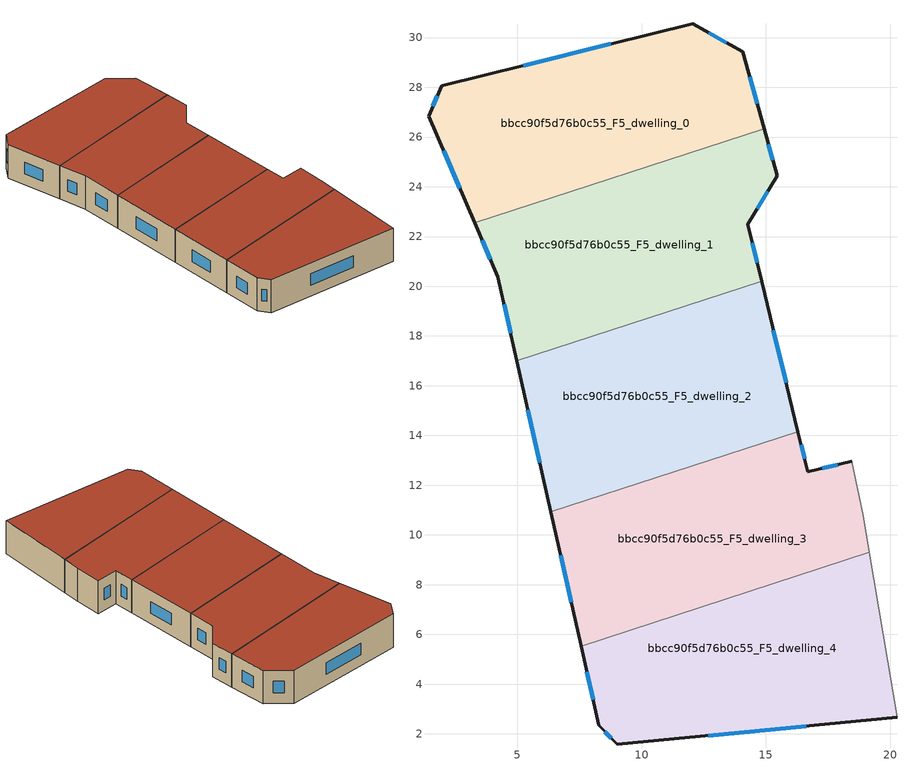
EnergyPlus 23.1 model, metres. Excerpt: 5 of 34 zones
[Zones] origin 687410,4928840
bbcc90f5d76b0c55_F5_dwelling_0
 floor to bbcc90f5d76b0c55_F4_dwelling_0 (EU_floor_Construction): 14.07,29.43 14.93,26.33 3.29,22.55 1.43,26.84 1.96,28.05 12.05,30.56 z15
 wall outside (EU_wall_Construction): 14.93,26.33 14.07,29.43 12.05,30.56 1.96,28.05 1.43,26.84 3.29,22.55 z15:18
 wall to bbcc90f5d76b0c55_F5_dwelling_1 (EU_wall_Construction): 3.29,22.55 14.93,26.33 z15:18
 window (EU_Window_Construction): 13.41,29.8 12.71,30.2 / 14.65,27.34 14.35,28.42 / 2.03,25.45 2.68,23.94 / 1.79,27.66 1.6,27.24 / 8.77,29.75 5.24,28.87 z15.98:17.02
 roof outside (EU_roof_Construction): 14.93,26.33 14.07,29.43 12.05,30.56 1.96,28.05 1.43,26.84 3.29,22.55 z18
bbcc90f5d76b0c55_F5_dwelling_1
 floor to bbcc90f5d76b0c55_F4_dwelling_1 (EU_floor_Construction): 14.93,26.33 15.45,24.45 14.27,22.48 14.82,20.2 4.98,17.01 4.22,20.38 3.29,22.55 z15
 wall outside (EU_wall_Construction): 14.82,20.2 14.27,22.48 15.45,24.45 14.93,26.33 / 3.29,22.55 4.22,20.38 4.98,17.01 z15:18
 wall to bbcc90f5d76b0c55_F5_dwelling_2 (EU_wall_Construction): 4.98,17.01 14.82,20.2 z15:18
 window (EU_Window_Construction): 15.28,25.06 15.1,25.72 / 14.65,23.12 15.07,23.81 / 14.64,20.94 14.45,21.74 / 4.47,19.29 4.73,18.1 / 3.59,21.84 3.92,21.09 z15.98:17.02
 roof outside (EU_roof_Construction): 14.82,20.2 14.27,22.48 15.45,24.45 14.93,26.33 3.29,22.55 4.22,20.38 4.98,17.01 z18
bbcc90f5d76b0c55_F5_dwelling_2
 floor to bbcc90f5d76b0c55_F4_dwelling_2 (EU_floor_Construction): 14.82,20.2 16.29,14.16 6.35,10.93 4.98,17.01 z15
 wall outside (EU_wall_Construction): 4.98,17.01 6.35,10.93 / 16.29,14.16 14.82,20.2 z15:18
 wall to bbcc90f5d76b0c55_F5_dwelling_3 (EU_wall_Construction): 6.35,10.93 16.29,14.16 z15:18
 window (EU_Window_Construction): 5.42,15.03 5.9,12.91 / 15.81,16.12 15.3,18.24 z15.98:17.02
 roof outside (EU_roof_Construction): 16.29,14.16 14.82,20.2 4.98,17.01 6.35,10.93 z18
bbcc90f5d76b0c55_F5_dwelling_3
 floor to bbcc90f5d76b0c55_F4_dwelling_3 (EU_floor_Construction): 18.46,12.96 18.91,10.76 19.16,9.29 7.56,5.53 6.35,10.93 16.29,14.16 16.68,12.53 z15
 wall outside (EU_wall_Construction): 18.46,12.96 16.68,12.53 16.29,14.16 / 6.35,10.93 7.56,5.53 z15:18
 wall adiabatic (EU_wall_Construction): 19.16,9.29 18.91,10.76 18.46,12.96 z15:18
 wall to bbcc90f5d76b0c55_F5_dwelling_4 (EU_wall_Construction): 7.56,5.53 19.16,9.29 z15:18
 window (EU_Window_Construction): 17.88,12.82 17.26,12.67 / 6.74,9.17 7.17,7.29 / 16.55,13.06 16.41,13.63 z15.98:17.02
 roof outside (EU_roof_Construction): 19.16,9.29 18.91,10.76 18.46,12.96 16.68,12.53 16.29,14.16 6.35,10.93 7.56,5.53 z18
bbcc90f5d76b0c55_F5_dwelling_4
 floor to bbcc90f5d76b0c55_F4_dwelling_4 (EU_floor_Construction): 19.16,9.29 20.27,2.67 9.03,1.58 8.28,2.34 7.56,5.53 z15
 wall outside (EU_wall_Construction): 7.56,5.53 8.28,2.34 9.03,1.58 20.27,2.67 z15:18
 wall adiabatic (EU_wall_Construction): 20.27,2.67 19.16,9.29 z15:18
 window (EU_Window_Construction): 12.69,1.93 16.61,2.31 / 8.52,2.09 8.79,1.83 / 7.8,4.49 8.05,3.38 z15.98:17.02
 roof outside (EU_roof_Construction): 20.27,2.67 19.16,9.29 7.56,5.53 8.28,2.34 9.03,1.58 z18
[Building]
EU S2 Campaign: North Axis=0; Terrain=City; Solar Distribution=FullExterior
[Site:Location]
Bologna: Latitude=44.5; Longitude=11.25; Time Zone=1; Elevation=37
[SizingPeriod:WeatherFileDays]
AnnualSizingPeriod: Begin Month=1; Begin Day of Month=1; End Month=12; End Day of Month=31; Day of Week for Start Day=Monday; Use Weather File Daylight Saving Period=No; Use Weather File Rain and Snow Indicators=No
[MATERIAL]
EU_InternalMass_Material: Roughness=MediumRough; Thickness=0.1; Conductivity=1; Density=1800; Specific Heat=900; Thermal Absorptance=0.9; Solar Absorptance=0.7; Visible Absorptance=0.7
[MATERIAL:NOMASS] Roughness=MediumRough; Thermal Absorptance=0.9; Solar Absorptance=0.7; Visible Absorptance=0.7
Name | Thermal Resistance
EU_wall_NoMass | 0.905828
EU_roof_NoMass | 0.37593
EU_floor_NoMass | 0.67114
[WINDOWMATERIAL:SIMPLEGLAZINGSYSTEM]
EU_Window_SimpleGlazing: UFactor=4.52486; Solar Heat Gain Coefficient=0.85; Visible Transmittance=0.85
[CONSTRUCTION]
EU_wall_Construction: EU_wall_NoMass
EU_roof_Construction: EU_roof_NoMass
EU_floor_Construction: EU_floor_NoMass
EU_Window_Construction: EU_Window_SimpleGlazing
EU_InternalMass_Construction: EU_InternalMass_Material
[ZONE] Type=1; Multiplier=1; Ceiling Height=autocalculate; Floor Area=autocalculate; Part of Total Floor Area=Yes
Name | Volume
bbcc90f5d76b0c55_F5_dwelling_0 | 193.445
bbcc90f5d76b0c55_F5_dwelling_1 | 193.437
bbcc90f5d76b0c55_F5_dwelling_2 | 193.459
bbcc90f5d76b0c55_F5_dwelling_3 | 193.432
bbcc90f5d76b0c55_F5_dwelling_4 | 193.439
[INTERNALMASS] Construction=EU_InternalMass_Construction
Name | Zone or ZoneList | Surface Area
bbcc90f5d76b0c55_F5_dwelling_0_EU_InternalMass | bbcc90f5d76b0c55_F5_dwelling_0 | 64.4819
bbcc90f5d76b0c55_F5_dwelling_1_EU_InternalMass | bbcc90f5d76b0c55_F5_dwelling_1 | 64.4789
bbcc90f5d76b0c55_F5_dwelling_2_EU_InternalMass | bbcc90f5d76b0c55_F5_dwelling_2 | 64.4862
bbcc90f5d76b0c55_F5_dwelling_3_EU_InternalMass | bbcc90f5d76b0c55_F5_dwelling_3 | 64.4776
bbcc90f5d76b0c55_F5_dwelling_4_EU_InternalMass | bbcc90f5d76b0c55_F5_dwelling_4 | 64.4797
[OTHEREQUIPMENT] Fuel Type=Electricity; Design Level Calculation Method=Watts/Area; Power per Zone Floor Area=1; Fraction Latent=0; Fraction Radiant=0; Fraction Lost=0; Carbon Dioxide Generation Rate=0; EndUse Subcategory=EU_Step8_InternalGains
Name | Zone or ZoneList or Space or SpaceList | Schedule
EU_Step8_InternalGain_bbcc90f5d76b0c55_F5_dwelling_0_f000 | bbcc90f5d76b0c55_F5_dwelling_0 | EU_Step8_GainSchedule_bbcc90f5d76b0c55_F5_dwelling_0_f000
EU_Step8_InternalGain_bbcc90f5d76b0c55_F5_dwelling_1_f000 | bbcc90f5d76b0c55_F5_dwelling_1 | EU_Step8_GainSchedule_bbcc90f5d76b0c55_F5_dwelling_1_f000
EU_Step8_InternalGain_bbcc90f5d76b0c55_F5_dwelling_2_f000 | bbcc90f5d76b0c55_F5_dwelling_2 | EU_Step8_GainSchedule_bbcc90f5d76b0c55_F5_dwelling_2_f000
EU_Step8_InternalGain_bbcc90f5d76b0c55_F5_dwelling_3_f000 | bbcc90f5d76b0c55_F5_dwelling_3 | EU_Step8_GainSchedule_bbcc90f5d76b0c55_F5_dwelling_3_f000
EU_Step8_InternalGain_bbcc90f5d76b0c55_F5_dwelling_4_f000 | bbcc90f5d76b0c55_F5_dwelling_4 | EU_Step8_GainSchedule_bbcc90f5d76b0c55_F5_dwelling_4_f000
[ZONEVENTILATION:DESIGNFLOWRATE] Schedule=EU_AlwaysOn; Design Flow Rate Calculation Method=AirChanges/Hour; Air Changes per Hour=0.73129; Ventilation Type=Natural; Fan Pressure Rise=0; Fan Total Efficiency=1; Constant Term Coefficient=1; Temperature Term Coefficient=0; Velocity Term Coefficient=0; Velocity Squared Term Coefficient=0; Minimum Indoor Temperature=-100; Maximum Indoor Temperature=100; Delta Temperature=-100; Minimum Outdoor Temperature=-100; Maximum Outdoor Temperature=100; Maximum Wind Speed=40
Name | Zone or ZoneList or Space or SpaceList
EU_ConstantAir_bbcc90f5d76b0c55_F5_dwelling_0 | bbcc90f5d76b0c55_F5_dwelling_0
EU_ConstantAir_bbcc90f5d76b0c55_F5_dwelling_1 | bbcc90f5d76b0c55_F5_dwelling_1
EU_ConstantAir_bbcc90f5d76b0c55_F5_dwelling_2 | bbcc90f5d76b0c55_F5_dwelling_2
EU_ConstantAir_bbcc90f5d76b0c55_F5_dwelling_3 | bbcc90f5d76b0c55_F5_dwelling_3
EU_ConstantAir_bbcc90f5d76b0c55_F5_dwelling_4 | bbcc90f5d76b0c55_F5_dwelling_4
[HVACTEMPLATE:THERMOSTAT] Constant Heating Setpoint=20; Constant Cooling Setpoint=50
EU_HeatOnly_bbcc90f5d76b0c55_F3_dwelling_4; EU_HeatOnly_bbcc90f5d76b0c55_F3_dwelling_5; EU_HeatOnly_bbcc90f5d76b0c55_F4_dwelling_0; EU_HeatOnly_bbcc90f5d76b0c55_F4_dwelling_1; EU_HeatOnly_bbcc90f5d76b0c55_F4_dwelling_2; EU_HeatOnly_bbcc90f5d76b0c55_F4_dwelling_3; EU_HeatOnly_bbcc90f5d76b0c55_F4_dwelling_4; EU_HeatOnly_bbcc90f5d76b0c55_F5_dwelling_0; EU_HeatOnly_bbcc90f5d76b0c55_F5_dwelling_1; EU_HeatOnly_bbcc90f5d76b0c55_F5_dwelling_2; EU_HeatOnly_bbcc90f5d76b0c55_F5_dwelling_3; EU_HeatOnly_bbcc90f5d76b0c55_F5_dwelling_4
[HVACTEMPLATE:ZONE:IDEALLOADSAIRSYSTEM] System Availability Schedule=EU_AlwaysOn; Maximum Heating Supply Air Temperature=50; Minimum Cooling Supply Air Temperature=13; Maximum Heating Supply Air Humidity Ratio=0.0156; Minimum Cooling Supply Air Humidity Ratio=0.0077; Heating Limit=NoLimit; Cooling Limit=NoLimit; Heating Availability Schedule=EU_AlwaysOn; Cooling Availability Schedule=EU_CoolingOff; Dehumidification Control Type=ConstantSensibleHeatRatio; Cooling Sensible Heat Ratio=0.7; Dehumidification Setpoint=60; Humidification Control Type=None; Humidification Setpoint=30; Outdoor Air Method=None; Outdoor Air Flow Rate per Person=0.00944; Outdoor Air Flow Rate per Zone Floor Area=0; Outdoor Air Flow Rate per Zone=0; Demand Controlled Ventilation Type=None; Outdoor Air Economizer Type=NoEconomizer; Heat Recovery Type=None; Sensible Heat Recovery Effectiveness=0.7; Latent Heat Recovery Effectiveness=0.65
Name | Template Thermostat
bbcc90f5d76b0c55_F5_dwelling_0 | EU_HeatOnly_bbcc90f5d76b0c55_F5_dwelling_0
bbcc90f5d76b0c55_F5_dwelling_1 | EU_HeatOnly_bbcc90f5d76b0c55_F5_dwelling_1
bbcc90f5d76b0c55_F5_dwelling_2 | EU_HeatOnly_bbcc90f5d76b0c55_F5_dwelling_2
bbcc90f5d76b0c55_F5_dwelling_3 | EU_HeatOnly_bbcc90f5d76b0c55_F5_dwelling_3
bbcc90f5d76b0c55_F5_dwelling_4 | EU_HeatOnly_bbcc90f5d76b0c55_F5_dwelling_4
[SIZING:ZONE] Zone Cooling Design Supply Air Temperature Input Method=SupplyAirTemperature; Zone Cooling Design Supply Air Temperature=13; Zone Heating Design Supply Air Temperature Input Method=SupplyAirTemperature; Zone Heating Design Supply Air Temperature=50; Zone Cooling Design Supply Air Humidity Ratio=0.008; Zone Heating Design Supply Air Humidity Ratio=0.008; Cooling Design Air Flow Method=DesignDay; Cooling Design Air Flow Rate=0; Cooling Minimum Air Flow per Zone Floor Area=0.000762; Cooling Minimum Air Flow=0; Cooling Minimum Air Flow Fraction=0.2; Heating Design Air Flow Method=DesignDay; Heating Design Air Flow Rate=0; Heating Maximum Air Flow per Zone Floor Area=0.002032; Heating Maximum Air Flow=0.141576; Heating Maximum Air Flow Fraction=0.3; Account for Dedicated Outdoor Air System=No; Dedicated Outdoor Air System Control Strategy=NeutralSupplyAir; Dedicated Outdoor Air Low Setpoint Temperature for Design=autosize; Dedicated Outdoor Air High Setpoint Temperature for Design=autosize; Zone Load Sizing Method=Sensible Load Only No Latent Load; Zone Latent Cooling Design Supply Air Humidity Ratio Input Method=HumidityRatioDifference; Zone Cooling Design Supply Air Humidity Ratio Difference=0.005; Zone Latent Heating Design Supply Air Humidity Ratio Input Method=HumidityRatioDifference; Zone Humidification Design Supply Air Humidity Ratio Difference=0.005
bbcc90f5d76b0c55_F5_dwelling_0; bbcc90f5d76b0c55_F5_dwelling_1; bbcc90f5d76b0c55_F5_dwelling_2; bbcc90f5d76b0c55_F5_dwelling_3; bbcc90f5d76b0c55_F5_dwelling_4
[SCHEDULE:CONSTANT]
Name | Hourly Value
EU_AlwaysOn | 1
EU_CoolingOff | 0
[SCHEDULE:FILE] Column Number=1; Rows to Skip at Top=0; Number of Hours of Data=8760; Column Separator=Comma; Interpolate to Timestep=No; Minutes per Item=60; Adjust Schedule for Daylight Savings=Yes
Name | File
EU_Step8_GainSchedule_bbcc90f5d76b0c55_F5_dwelling_0_f000 | ../../schedules/bbcc90f5d76b0c55/bbcc90f5d76b0c55_F5_dwelling_0_f000_gain.csv
EU_Step8_GainSchedule_bbcc90f5d76b0c55_F5_dwelling_1_f000 | ../../schedules/bbcc90f5d76b0c55/bbcc90f5d76b0c55_F5_dwelling_1_f000_gain.csv
EU_Step8_GainSchedule_bbcc90f5d76b0c55_F5_dwelling_2_f000 | ../../schedules/bbcc90f5d76b0c55/bbcc90f5d76b0c55_F5_dwelling_2_f000_gain.csv
EU_Step8_GainSchedule_bbcc90f5d76b0c55_F5_dwelling_3_f000 | ../../schedules/bbcc90f5d76b0c55/bbcc90f5d76b0c55_F5_dwelling_3_f000_gain.csv
EU_Step8_GainSchedule_bbcc90f5d76b0c55_F5_dwelling_4_f000 | ../../schedules/bbcc90f5d76b0c55/bbcc90f5d76b0c55_F5_dwelling_4_f000_gain.csv
